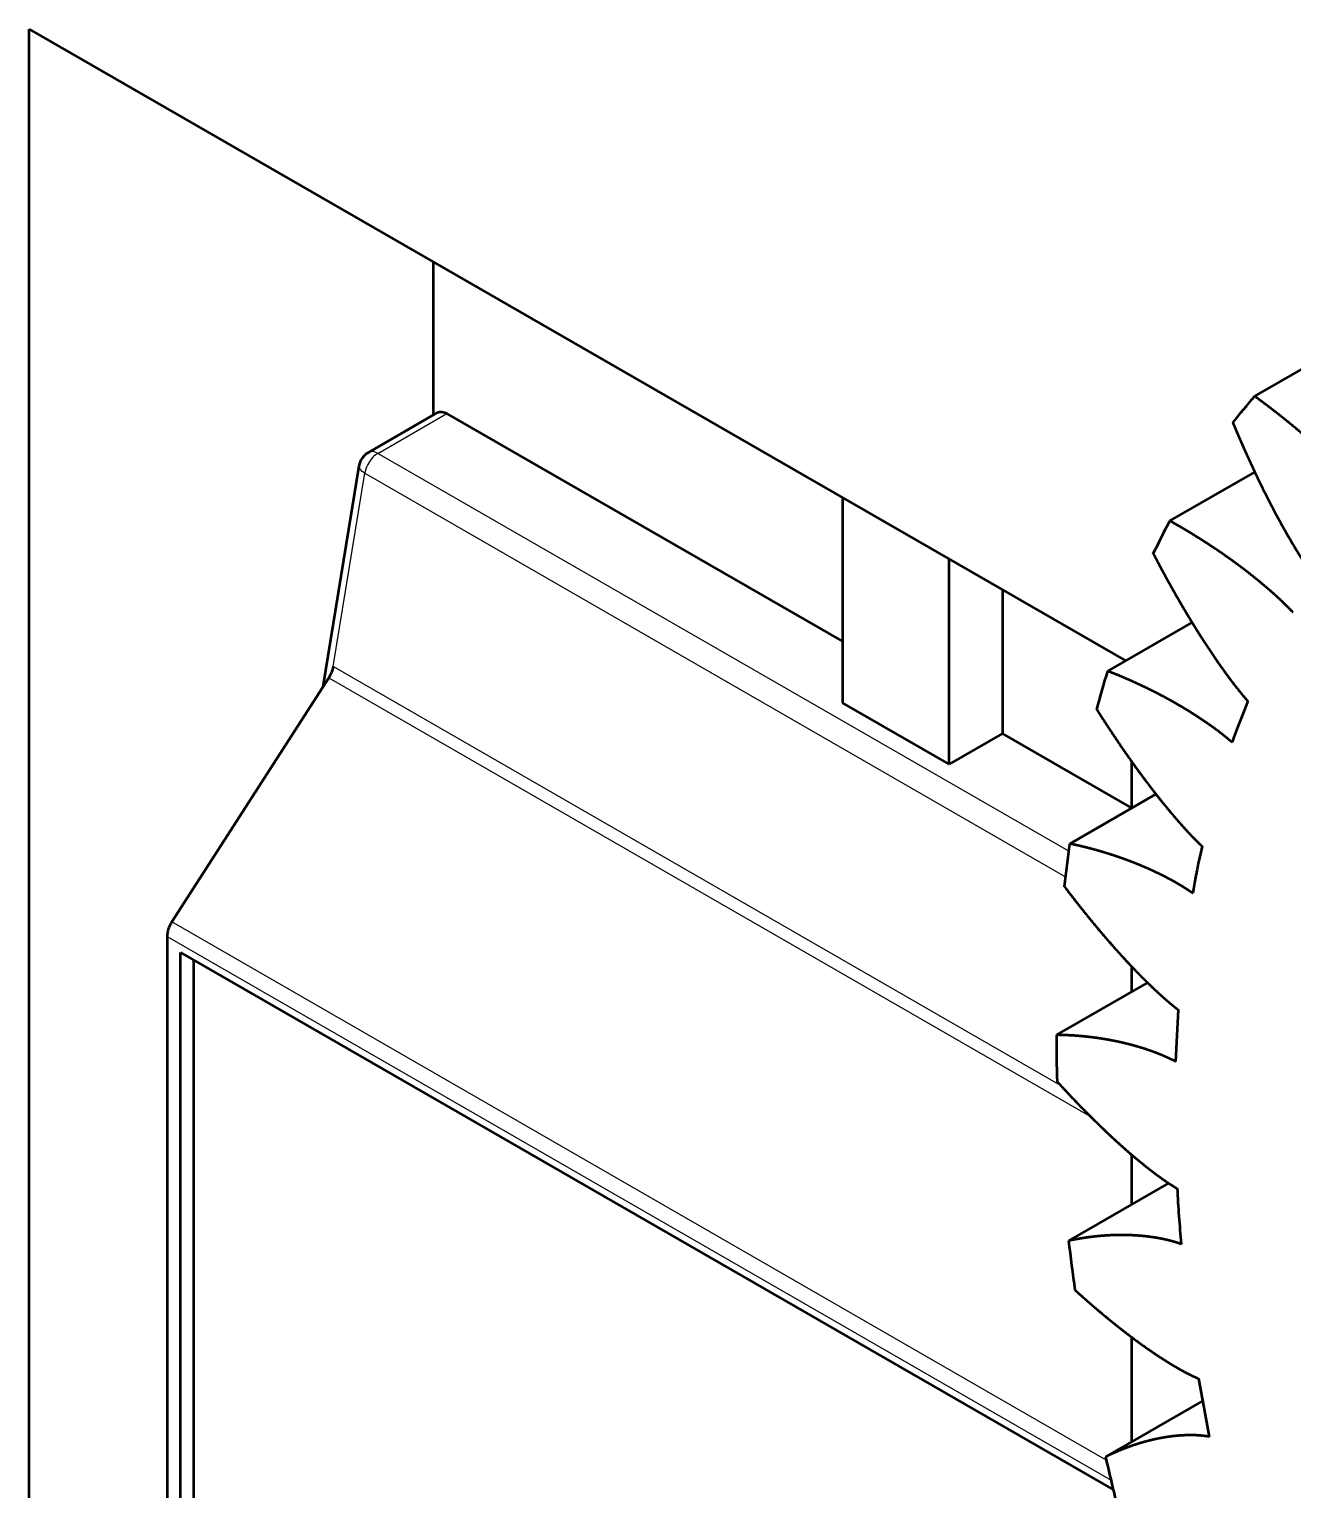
# Model space of a CAD drawing. Header units: inches. Extents: x 0.5 to 16.8, y 0.4 to 9.6.
# Drawn here: x 0.9097 to 1.0772, y 1.7532 to 1.9469 of the extents above; entities that cross this region are included whole.
import ezdxf

# ---------------------------------------------------------------- set-up
doc = ezdxf.new("R2010")
doc.units = ezdxf.units.IN
doc.header["$LTSCALE"] = 0.75
doc.header["$MEASUREMENT"] = 0
doc.layers.add('Visible', color=7, linetype='Continuous', lineweight=50)
doc.layers.add('Visible Narrow', color=7, linetype='Continuous', lineweight=25)

msp = doc.modelspace()

# ---------------------------------------------------------------- linework, layer by layer
at = {"layer": 'Visible', "extrusion": (0, 0.81754712484254, 0.5758617009853116)}
for p, q in [((0.909665961650262, 1.496298109139201, 0.01695585459884524), (0.909665961650262, 1.946914634642963, 0.3343599417561037)), ((0.909665961650262, 1.946914634642963, 0.3343599417561037), (1.055090532564464, 1.863170193871339, 0.4532513815884999)), ((0.9632975055069437, 1.895768697812561, 0.2514958207524938), (0.9632975055069437, 1.916030282571167, 0.2657676227186452)), ((1.072166266229942, 1.898249852326088, 0.6691056221044098), (1.083819874508208, 1.904960719011781, 0.659578248162318)), ((0.954647653115444, 1.890787579101262, 0.2598400366859323), (0.9638176919306716, 1.896068253251561, 0.2523430978177884)), ((1.017496341138667, 1.865752618079168, 0.2966476215214668), (0.965065272459924, 1.89594566247325, 0.2537827520702165)), ((0.9486371109669562, 1.859756825435931, 0.2450843753328624), (0.9534280690136256, 1.889024975291607, 0.2598400366857555)), ((1.060920912246274, 1.881712695370159, 0.6437022310499593), (1.072174035777607, 1.888192938228219, 0.6345022722614736)), ((1.017496341139122, 1.88481924889251, 0.3273759762702682), (1.017496341139122, 1.857608703803235, 0.3082094838397976)), ((1.03163847676251, 1.849464789527415, 0.3197713461581285), (1.03163847676251, 1.87667533461669, 0.3389378385885995)), ((1.038709544574431, 1.872603377478696, 0.3274205184373271), (1.038709544574431, 1.853536746665268, 0.3139904149990769)), ((1.052693466043365, 1.861789815067346, 0.6196054305797015), (1.063869099798012, 1.868225434530678, 0.6104688233354291)), ((0.9285669292453349, 1.828530945507612, 0.2509410683334784), (0.9493781735786797, 1.860909796169082, 0.248292286079525)), ((1.03163847676251, 1.849464789527415, 0.3197713461581285), (1.017496341139122, 1.857608703803235, 0.3082094838397976)), ((1.038709544574431, 1.853536746665268, 0.3139904149990769), (1.03163847676251, 1.849464789527415, 0.3197713461581285)), ((1.055819922328283, 1.843683535427485, 0.3279789551365382), (1.038709544574431, 1.853536746665268, 0.3139904149990769)), ((1.055819922328283, 1.84984863828061, 0.4447601476434904), (1.055819922328283, 1.843605233614495, 0.4403624346288906)), ((1.047659281354299, 1.838905833021935, 0.5973288021601204), (1.059075250266233, 1.845479852297879, 0.587995709599056)), ((0.9279421664473375, 1.826612013145811, 0.2503536075722784), (0.9279421664473375, 1.737628734297901, 0.1876757988447669)), ((0.9297099334003178, 1.738654612825629, 0.1905606858868225), (0.9297099334003178, 1.824497060934095, 0.2510261644902799)), ((0.9297099334003178, 1.824497060934095, 0.2510261644902799), (1.053452915681646, 1.753238216672616, 0.3521918838737962)), ((0.9314777003532981, 1.739672602110234, 0.1891154530970027), (0.9314777003532981, 1.823479071649738, 0.2481468344524049)), ((1.055819922328283, 1.822656898277625, 0.4256069010904122), (1.055819922328283, 1.819246212298086, 0.4232044910396372)), ((1.045925653084396, 1.81354848158114, 0.5773471334508551), (1.057961096853887, 1.820479232702471, 0.5675075910006464)), ((1.055819922328283, 1.797693498333931, 0.4080232468677627), (1.055819922328283, 1.791032327800782, 0.4033312690267168)), ((1.047529530510928, 1.786258208666987, 0.560086299028528), (1.060767324128847, 1.793881347017128, 0.5492637789167405)), ((1.055819922328283, 1.77349577573524, 0.3909789184465277), (1.055819922328283, 1.759564910087102, 0.381166331814436)), ((1.052436729771216, 1.757616659066259, 0.5459141836124464), (1.06524804891842, 1.764994207101978, 0.5354403264784442))]:
    msp.add_line(p, q, dxfattribs=at)
at = {"layer": 'Visible', "extrusion": (0.7071067811866525, 0.4071957137922734, -0.578093115915639)}
for centre, radius, start, end in [((0.8929042550209308, 1.674707526681878, 1.144289887025739), 0.2214566929136039, 346.590665426476, 348.540607715239), ((0.8929042550210812, 1.674707526682028, 1.144289887025739), 0.2214566929131574, 338.2185724031862, 340.1685146920198), ((0.892904255021019, 1.674707526681966, 1.144289887025739), 0.2214566929133586, 329.8464793799653, 331.796421668744), ((0.8929042550209995, 1.674707526681946, 1.144289887025739), 0.2214566929135386, 321.4743863567073, 323.4243286454937), ((0.8929042550210139, 1.67470752668196, 1.144289887025739), 0.221456692913201, 313.1022933334462, 315.0522356222392), ((0.8929042550210248, 1.674707526681971, 1.144289887025739), 0.2214566929134648, 304.7302003101993, 306.6801425989775), ((0.8929042550210112, 1.674707526681958, 1.144289887025739), 0.2214566929133762, 296.3581072869302, 298.3080495757379)]:
    msp.add_arc(centre, radius, start, end, dxfattribs=at)
at = {"layer": 'Visible', "extrusion": (0.7071067811866729, 0.4071957137922618, -0.5780931159156223)}
msp.add_arc((1.159625267700487, 1.235735620939132, 1.307715083876401), 0.00249999999999996, 359.9999999999829, 44.88920666855046, dxfattribs=at)
at = {"layer": 'Visible', "extrusion": (-5.995204332975845e-15, -2.664535259100376e-15, -1)}
msp.add_arc((-0.9558952336442401, 1.888621120510691, -0.2598400366861875), 0.002500000000000008, 9.29640565805885, 60.06400773749496, dxfattribs=at)
at = {"layer": 'Visible', "extrusion": (-0.7071067811864192, 0.4071957137924076, -0.5780931159158298)}
msp.add_arc((-2.086614241567743, 0.2663327265438444, -0.05709331301133289), 0.002499999999999874, 236.9132267191035, 274.8264918343454, dxfattribs=at)
at = {"layer": 'Visible', "extrusion": (-0.7071067811866525, -0.4071957137922734, 0.578093115915639)}
for centre, radius, start, end in [((-0.8929042550210523, 1.674707526681999, -1.144289887025739), 0.1993110236218911, 203.7474585752798, 206.2375473527376), ((-0.8929042550210055, 1.674707526681952, -1.144289887025739), 0.1993110236221114, 212.1195515985285, 214.6096403760042), ((-0.8929042550212208, 1.67470752668185, -1.144289887025963), 0.1993110236218092, 220.491644621784, 222.9817333992667), ((-0.8929042550211971, 1.674707526681827, -1.144289887025963), 0.1993110236218058, 228.8637376450432, 231.3538264225189), ((-0.8929042550209932, 1.67470752668194, -1.144289887025739), 0.1993110236219141, 237.2358306683016, 239.7259194457871)]:
    msp.add_arc(centre, radius, start, end, dxfattribs=at)
at = {"layer": 'Visible', "extrusion": (0.7071067811864192, -0.4071957137924076, 0.5780931159158298)}
msp.add_arc((2.047749091704911, 0.2645966290695854, 0.05709331301120288), 0.002499999999999855, 85.17350816565472, 134.8892066685607, dxfattribs=at)
at = {"layer": 'Visible'}
for points in [[(1.087949828384808, 1.883728212347192, 0.678182904171601), (1.087888970247604, 1.883805160584062, 0.6781626648558328), (1.087766913683936, 1.883958654281831, 0.6781214862851921), (1.087582807966555, 1.88418768650003, 0.6780576186092271), (1.087335290300416, 1.884490644198614, 0.677968258708024), (1.087022492246888, 1.884865313258578, 0.6778495615859514), (1.086706323912495, 1.885235982784009, 0.6777239248510438), (1.086386858983133, 1.885602724430657, 0.6775914891080717), (1.086064232428726, 1.885965671872024, 0.6774525136043723), (1.085738656011927, 1.886325036849278, 0.6773074065077112), (1.085410384824627, 1.886681074841293, 0.6771566597923877), (1.085079686193239, 1.887034053181083, 0.677000788748118), (1.084746808595355, 1.887384219201834, 0.6768402715212958), (1.084411948970683, 1.887731766750212, 0.6766754855434975), (1.084075225513971, 1.888076808340922, 0.6765066546403617), (1.083736701545149, 1.888419399750721, 0.67633389555034), (1.083396405173971, 1.888759560310008, 0.6761572562740368), (1.08305435000193, 1.889097294274727, 0.6759767564445684), (1.082710556584061, 1.889432613010178, 0.6757924292100415), (1.0823650701318, 1.88976555329852, 0.6756043557802867), (1.082017950365298, 1.890096166875707, 0.6754126456457918), (1.081669264343418, 1.890424513059199, 0.675217422612107), (1.081319078470642, 1.89075065054704, 0.6750188092485578), (1.080967450392563, 1.891074629132757, 0.6748169111392115), (1.080614422572125, 1.891396483133292, 0.6746118043956961), (1.080260027024906, 1.891716236113299, 0.6744035447772492), (1.079904288809757, 1.892033904375887, 0.6741921744189792), (1.079547229927357, 1.892349500880985, 0.6739777293590457), (1.079188873343355, 1.892663039314225, 0.6737602473286726), (1.078829246250734, 1.892974537422773, 0.6735397740905624), (1.078468377964782, 1.893284015070163, 0.6733163594933882), (1.078106298476541, 1.893591492973586, 0.673090054814588), (1.077743036853462, 1.89389699129563, 0.6728609098097806), (1.077378619650972, 1.8942005283173, 0.6726289698383645), (1.077013069670556, 1.894502119354733, 0.6723942735781963), (1.076646407169392, 1.894801777324252, 0.6721568549054531), (1.076278650855329, 1.895099513188971, 0.6719167444253753), (1.075909818974196, 1.895395336519514, 0.6716739711974478), (1.07553993047668, 1.89568925610207, 0.6714285645892184), (1.075169005987391, 1.895981280552035, 0.6711805558971624), (1.074797066580231, 1.896271418362467, 0.6709299768806642), (1.074424132773402, 1.896559678068781, 0.6706768586501635), (1.074050223488939, 1.896846068440524, 0.6704212305265231), (1.073675355046817, 1.897130598768111, 0.6701631190149762), (1.07329954023453, 1.897413279116846, 0.6699025468486355), (1.072922788565393, 1.897694119139036, 0.6696395324620361), (1.072620642905804, 1.8979173254418, 0.6694271780985448), (1.072393616620047, 1.898083908258483, 0.6692668232796612), (1.072242080560954, 1.898194598470057, 0.6691594364349533), (1.072166266229942, 1.898249852326088, 0.6691056221044098)], [(1.069289129123263, 1.894720427588057, 0.663100344254749), (1.069329861084952, 1.894622137695317, 0.6630809332353198), (1.06941147177713, 1.894425669047474, 0.6630423690026366), (1.069534328119062, 1.894131299489334, 0.6629852960693918), (1.069699017891708, 1.893739474108252, 0.6629107469024762), (1.06990635356351, 1.893250809087847, 0.6628201493128181), (1.070115169351538, 1.892763268676847, 0.6627321543089488), (1.070325473182947, 1.892276864616654, 0.6626467798568516), (1.070537273427362, 1.891791612795375, 0.6625640473846448), (1.070750577970557, 1.891307533615135, 0.6624839809076468), (1.070965394378163, 1.890824650802627, 0.662406606396652), (1.071181730095304, 1.890342990120888, 0.6623319511008083), (1.07139959254846, 1.889862578041641, 0.6622600427516858), (1.071618989245962, 1.889383440460732, 0.6621909087738429), (1.071839927770725, 1.888905601139619, 0.6621245751793088), (1.072062416296831, 1.888429082917903, 0.6620610680543295), (1.072286464110221, 1.887953909172648, 0.6620004152229806), (1.072512082086632, 1.887480105179526, 0.6619426477923118), (1.072739283079954, 1.887007699360115, 0.6618878015034988), (1.072968082407442, 1.886536724800744, 0.6618359183981501), (1.073198496955683, 1.886067217710809, 0.6617870446372238), (1.073430544081475, 1.885599215454301, 0.6617412277679529), (1.073664240444486, 1.885132754566721, 0.6616985139033822), (1.073899600966342, 1.88466786896293, 0.6616589451836727), (1.074136637223546, 1.884204587332534, 0.6616225559782982), (1.074375360189606, 1.883742937162848, 0.6615893790701022), (1.074615783574245, 1.883282949709721, 0.6615594532442828), (1.074857927043467, 1.88282466480705, 0.6615328306145309), (1.075101819088559, 1.882368135178731, 0.661509583168195), (1.075347500909174, 1.881913432286263, 0.6614898116343204), (1.075595021015943, 1.881460638400643, 0.6614736333005713), (1.075844428431992, 1.881009836600213, 0.6614611666484598), (1.076095765956325, 1.880561100914305, 0.6614525161736304), (1.076349064117039, 1.880114487469794, 0.6614477587511736), (1.07660433258161, 1.879670021976373, 0.6614469243150565), (1.076861575179919, 1.879227721560954, 0.6614500296150043), (1.077120808111431, 1.878787621247717, 0.6614571191346166), (1.077382077480706, 1.878349799493234, 0.6614683045313854), (1.077645475952067, 1.877914402446844, 0.661483802094073), (1.077911162934925, 1.87748167339966, 0.6615039781759415), (1.078179341723171, 1.877051919212414, 0.6615292975854923), (1.078450232003888, 1.876625469979245, 0.6615602615502485), (1.078724043710281, 1.876202640674701, 0.661597348713652), (1.07900095084733, 1.875783692782976, 0.6616409560975316), (1.079281063310646, 1.875368793010768, 0.6616913355482812), (1.079564440058675, 1.87495803241965, 0.66174862332234), (1.079793771701134, 1.874632765668864, 0.6618000246137918), (1.079967251054313, 1.874390697939632, 0.6618417125090725), (1.080083561484116, 1.874230155377479, 0.6618708975137102), (1.080141881080181, 1.874150093077237, 0.6618858382844441)], [(1.077220400767146, 1.869608882667486, 0.6551136421674956), (1.077154914312359, 1.869677804652587, 0.6550820881171774), (1.077023680139519, 1.869815149434143, 0.65501830882937), (1.076826045088183, 1.870019669038884, 0.6549206263330085), (1.076560962849726, 1.870289364311304, 0.6547863526542488), (1.076226999224218, 1.870621491595541, 0.6546118009512765), (1.075890449313647, 1.870948663815208, 0.654430595544571), (1.075551371654456, 1.871270972540157, 0.6542428725327665), (1.075209873155927, 1.871588588071198, 0.6540488826399793), (1.074866121299692, 1.871901779740878, 0.6538490204383223), (1.074520317789393, 1.87221087242757, 0.6536437614816646), (1.07417267404935, 1.872516206169074, 0.6534336038932896), (1.073823386743243, 1.872818095805123, 0.6532190099921292), (1.073472612017667, 1.873116788552035, 0.6530003449059626), (1.073120444066717, 1.873412428718291, 0.6527778254985904), (1.072766933920775, 1.873705088834158, 0.6525515652767327), (1.072412104917476, 1.873994795332756, 0.6523216114052001), (1.072055968989389, 1.874281555590479, 0.6520879836766349), (1.071698543551975, 1.874565385994378, 0.6518507149339728), (1.071339865423397, 1.874846335101235, 0.6516098844152198), (1.070979982841891, 1.875124470395427, 0.6513655986585846), (1.070618949818254, 1.875399868952734, 0.651117978018944), (1.070256819841234, 1.875672607054081, 0.6508671416527224), (1.069893639491511, 1.875942749685368, 0.6506131923102251), (1.069529443378542, 1.876210342207468, 0.6503562042771597), (1.069164257887678, 1.876475416370193, 0.6500962321894096), (1.06879810394048, 1.876737994749731, 0.6498333175411654), (1.068431000074725, 1.876998095730137, 0.6495674959557743), (1.068062965623085, 1.877255738668866, 0.6492988047157645), (1.067694023281547, 1.877510948124361, 0.6490272888808896), (1.067324197425933, 1.877763751348126, 0.6487529974614871), (1.066953512943655, 1.878014176640351, 0.6484759808337943), (1.066581993944965, 1.878262251518039, 0.6481962878708488), (1.066209662474648, 1.878508000972392, 0.6479139631407014), (1.065836537508858, 1.878751446057881, 0.6476290446842506), (1.065462635992844, 1.878992604745848, 0.6473415658876729), (1.06508797369861, 1.879231492608305, 0.6470515570107539), (1.064712566148955, 1.879468123641276, 0.6467590468994064), (1.064336429611103, 1.879702511156234, 0.6464640648274673), (1.063959581909785, 1.879934668634682, 0.6461666420933552), (1.06358204129674, 1.880164609522964, 0.6458668104933948), (1.063203825507571, 1.880392347195617, 0.6455646011437904), (1.062824950787672, 1.880617894940032, 0.6452600432723324), (1.062445430928619, 1.880841266050014, 0.6449531631131524), (1.062065276386875, 1.881062473900951, 0.6446439828779603), (1.061684494668953, 1.88128153074033, 0.6443325203758626), (1.061379371461499, 1.881455063438256, 0.6440815349984923), (1.061150250207447, 1.881584252584004, 0.6438922784187383), (1.060997378871889, 1.881669952190034, 0.6437656554861197), (1.060920912246274, 1.881712695370159, 0.6437022310499593)], [(1.058727552998334, 1.877360433988648, 0.6379537429839489), (1.058777274899967, 1.877264621513716, 0.6379470732366203), (1.058876839269033, 1.87707314541346, 0.6379339860597864), (1.059026547515714, 1.876786377812092, 0.6379151122462744), (1.059226882481198, 1.876404914825803, 0.6378914622846343), (1.059478511457655, 1.875929581459594, 0.6378644335000502), (1.059731355815074, 1.87545575325169, 0.6378399515349185), (1.059985421343754, 1.874983444335646, 0.6378180334254264), (1.060240713714393, 1.874512673340685, 0.6377986992313022), (1.060497237589061, 1.874043463587843, 0.6377819710787852), (1.060754996915875, 1.873575841861331, 0.6377678726685125), (1.061013995275516, 1.873109837082211, 0.6377564287471816), (1.061274236144072, 1.872645478920036, 0.6377476644662399), (1.061535723144061, 1.872182796450361, 0.6377416047366052), (1.061798460234513, 1.871721816497492, 0.6377382732972614), (1.062062452035207, 1.871262565031683, 0.6377376940890406), (1.062327704113613, 1.870805068826873, 0.6377398927828425), (1.062594223258657, 1.870349357007735, 0.6377448981971165), (1.062862017676252, 1.869895462454302, 0.6377527435283994), (1.063131097243513, 1.869443423518416, 0.637763467871747), (1.063401472881651, 1.868993282197192, 0.6377771141692026), (1.063673155798369, 1.868545081812521, 0.6377937266439372), (1.063946156666589, 1.868098864660865, 0.6378133481431383), (1.064220484895941, 1.867654669889736, 0.6378360177513152), (1.064496147488171, 1.867212530396213, 0.637861767204393), (1.064773151041209, 1.866772477673365, 0.6378906267564253), (1.065051504188432, 1.866334547791263, 0.6379226323738654), (1.065331219944255, 1.865898787180147, 0.637957832679616), (1.06561231779051, 1.865465257811126, 0.6379962951554072), (1.065894826500426, 1.865034044222915, 0.6380381145424399), (1.066178780189603, 1.864605243968414, 0.6380834012839038), (1.066464213341078, 1.864178955565378, 0.6381322669515292), (1.066751155870861, 1.863755266615057, 0.6381848098434078), (1.067039628700059, 1.863334243130161, 0.6382411020470413), (1.067329637453895, 1.862915914442348, 0.6383011711030664), (1.067621183487518, 1.862500299542872, 0.6383650320469048), (1.067914277242835, 1.862087439025667, 0.6384327262427216), (1.068208951107863, 1.861677425888012, 0.6385043588135436), (1.068505271635786, 1.861270434789549, 0.6385801341907518), (1.068803354338343, 1.860866757564186, 0.6386603992260214), (1.069103346956126, 1.860466762768993, 0.6387455942347691), (1.069405409334195, 1.860070847075853, 0.6388361941420201), (1.069709694279027, 1.859679389051808, 0.638932652510185), (1.070016328393194, 1.859292702916396, 0.6390353455243379), (1.070325391438473, 1.858910988779001, 0.6391445116991629), (1.070636926000134, 1.858534355721352, 0.6392602799599956), (1.070888144289256, 1.858237150349364, 0.6393582181649292), (1.071077678428537, 1.858016556184189, 0.6394346693033341), (1.071204532088359, 1.857870519193026, 0.6394869678780541), (1.07126808330986, 1.857797757143474, 0.6395134499527851)], [(1.069161485631867, 1.852361801394322, 0.6331077563317647), (1.069092766589165, 1.852421228175516, 0.6330655600665925), (1.06895515183578, 1.852539496775211, 0.6329805394062676), (1.068748199698803, 1.852715144785874, 0.6328511240227359), (1.068471202655473, 1.85294582954577, 0.6326747983763594), (1.06812319131177, 1.853228336338045, 0.6324481123589546), (1.067773432804188, 1.853505038143641, 0.6322152003597842), (1.067421969265979, 1.85377604449618, 0.6319761910692376), (1.067068877269321, 1.854041558693568, 0.6317313213446615), (1.066714276449147, 1.854301901918552, 0.6314809637542447), (1.066358310817122, 1.854557461526196, 0.6312255672940742), (1.066001131391204, 1.854808643010962, 0.6309656023058103), (1.065642878828385, 1.855055822009032, 0.6307015054265199), (1.06528366515613, 1.855299293837004, 0.6304336216986178), (1.064923558560622, 1.855539231521543, 0.6301621564023366), (1.064562596692667, 1.855775722801358, 0.6298872173922443), (1.064200797620742, 1.856008800648175, 0.6296088499931345), (1.06383817135611, 1.856238475401922, 0.6293270737345428), (1.063474731801762, 1.856464768122138, 0.6290419204552621), (1.06311050659815, 1.856687738105228, 0.6287534657318812), (1.062745531473865, 1.856907467145251, 0.6284618108802665), (1.062379846240219, 1.857124048434146, 0.6281670702381198), (1.062013490330628, 1.857337574210081, 0.6278693570109551), (1.061646498268146, 1.857548123265501, 0.6275687689252919), (1.061278896071144, 1.857755751039504, 0.627265376855909), (1.060910703930858, 1.857960496789301, 0.6269592331524351), (1.060541938187271, 1.858162388883465, 0.6266503777834018), (1.060172613519626, 1.85836145073821, 0.626338845198679), (1.059802745216075, 1.858557706970453, 0.6260246714362521), (1.059432350990846, 1.858751188426581, 0.6257078998928536), (1.059061449761884, 1.858941929164959, 0.6253885776970429), (1.058690060781373, 1.859129964465739, 0.6250667532486468), (1.058318202689406, 1.859315328613757, 0.6247424734973069), (1.057945892550833, 1.859498052777776, 0.6244157812701533), (1.057573145110382, 1.859678163301794, 0.6240867131597143), (1.057199973641218, 1.859855682829546, 0.6237553013505106), (1.056826390642982, 1.860030631209521, 0.6234215751125376), (1.056452408584846, 1.860203026565426, 0.6230855624630156), (1.056078040703596, 1.860372886449835, 0.6227472919578405), (1.055703301644826, 1.860540228923325, 0.6224067942309719), (1.055328206448849, 1.860705072098668, 0.6220641004372464), (1.054952769690772, 1.860867433904366, 0.6217192410366406), (1.054577004591465, 1.86102733186295, 0.6213722445397494), (1.054200922122163, 1.861184782988176, 0.6210231363502341), (1.053824530185466, 1.861339803679654, 0.6206719376866652), (1.053447834120107, 1.861492408520107, 0.6203186653513977), (1.053146236535667, 1.86161256906519, 0.6200343982772429), (1.052919903635484, 1.861701611097559, 0.6198202736125284), (1.052768955211377, 1.861760493559612, 0.6196771133399598), (1.052693466043365, 1.861789815067346, 0.6196054305797016)], [(1.051230632298484, 1.856707477937287, 0.6142362513407558), (1.051288284405018, 1.856616184956731, 0.6142424650195478), (1.051403680408384, 1.856433782384952, 0.614255133828524), (1.051577049789103, 1.856160728693705, 0.614274861397384), (1.051808760154927, 1.855797758323638, 0.6143026146986563), (1.05209931940135, 1.855345887516807, 0.6143397307909657), (1.052390803390153, 1.85489587033789, 0.6143792836555364), (1.052683215649722, 1.854447723010357, 0.6144212890349035), (1.05297655903405, 1.854001466508132, 0.6144657651934663), (1.053270834878731, 1.853557126573657, 0.6145127318975051), (1.053566043432056, 1.853114732478863, 0.6145622100705195), (1.053862184334321, 1.852674315685051, 0.614614221430941), (1.054159257035735, 1.852235908427885, 0.6146687880136843), (1.054457261196603, 1.851799542342812, 0.6147259316856815), (1.0547561970684, 1.851365246745783, 0.6147856734047651), (1.055056065615645, 1.850933050183449, 0.6148480344578794), (1.055356868572289, 1.85050298225664, 0.6149130378157946), (1.055658608493559, 1.850075075317505, 0.6149807093935206), (1.055961288762319, 1.849649366004565, 0.6150510791351571), (1.056264913604991, 1.849225897117059, 0.6151241823563951), (1.056569487745492, 1.848804715545384, 0.6152000578651374), (1.056875016003232, 1.848385869645788, 0.6152787456172378), (1.057181502837466, 1.847969406573732, 0.6153602842823767), (1.057488951944379, 1.847555369875719, 0.615444709055059), (1.057797365601346, 1.847143795954945, 0.6155320483616168), (1.058106745892019, 1.846734719638856, 0.6156223292824267), (1.05841709618835, 1.846328181042749, 0.6157155841989903), (1.058728422575314, 1.845924232203625, 0.6158118572074125), (1.059040735110557, 1.845522943019762, 0.6159112098446485), (1.059354049526519, 1.845124409305033, 0.616013728844579), (1.059668384818451, 1.844728741814723, 0.6161195154527904), (1.059983760191699, 1.844336052406187, 0.6162286719531717), (1.060300192045815, 1.843946440385543, 0.6163412883518131), (1.060617691245625, 1.843559980245007, 0.6164574304106741), (1.060936259256323, 1.843176704312449, 0.6165771226916791), (1.061255894928308, 1.842796633038778, 0.6167003781943394), (1.061576602722198, 1.842419811722925, 0.6168272342818034), (1.06189840062143, 1.842046345920377, 0.6169577873028302), (1.062221327647876, 1.841676435078522, 0.6170922254734575), (1.062545452954964, 1.841310413354298, 0.6172308687523962), (1.062870865579953, 1.840948703145857, 0.6173741235762865), (1.063197662120274, 1.840591759248374, 0.617522428446954), (1.063525934998779, 1.840240015753022, 0.6176762021766579), (1.063855760716706, 1.839893832917434, 0.6178357920980384), (1.064187187200787, 1.839553439988926, 0.6180014183097432), (1.064520239758167, 1.83921896174454, 0.6181731996574079), (1.064787990412242, 1.838956152167619, 0.6183155873937554), (1.064989539746875, 1.838761733148306, 0.618425172351405), (1.065124232971357, 1.838633314252784, 0.618499469843458), (1.065191661333756, 1.838569403250865, 0.6185369288023843)], [(1.063944844762318, 1.832354560121654, 0.6126342639155787), (1.063874357759687, 1.832403225119938, 0.6125823247758659), (1.063733295445218, 1.832499896848012, 0.6124778748107346), (1.063521437047712, 1.832642929632581, 0.6123194848039055), (1.063238428910608, 1.832829687234691, 0.6121048652651137), (1.062883787106784, 1.833056552392895, 0.6118308763524842), (1.062528274496799, 1.833276886366057, 0.6115512218757079), (1.062171915915769, 1.833490814316284, 0.6112660203738748), (1.061814755964861, 1.833698568205806, 0.6109754897909286), (1.061456863880267, 1.833900514222385, 0.6106799727489345), (1.061098322915768, 1.8340970939417, 0.6103798821173715), (1.060739220463347, 1.834288769672048, 0.6100756504317897), (1.060379638176073, 1.834475969840914, 0.6097676793410292), (1.060019641573035, 1.834659031570756, 0.6094562864481804), (1.059659271378678, 1.834838152918396, 0.6091416610741388), (1.05929855106433, 1.835013434961353, 0.6088239031233434), (1.058937493042777, 1.835184916506703, 0.6085030551146968), (1.05857610519115, 1.835352610637661, 0.6081791358979924), (1.058214397602569, 1.835516542637869, 0.6078521756286984), (1.057852388152696, 1.83567678127898, 0.6075222446126208), (1.057490099296501, 1.835833420922098, 0.6071894367820999), (1.057127555798616, 1.835986568888417, 0.6068538580232182), (1.056764782196751, 1.836136331407542, 0.6065156131757663), (1.056401800220101, 1.836282799399588, 0.6061747928597416), (1.056038626741156, 1.836426037199848, 0.6058314630293018), (1.055675275328667, 1.83656609073647, 0.6054856726321632), (1.055311757389518, 1.836702993565904, 0.6051374592582469), (1.054948083434738, 1.836836773637354, 0.6047868554497002), (1.054584264379173, 1.836967460302486, 0.6044338952331259), (1.054220312581037, 1.837095090037568, 0.6040786194172264), (1.053856241093399, 1.837219702982925, 0.6037210722426564), (1.053492063126669, 1.837341340646108, 0.6033612991036357), (1.053127791451061, 1.837460043349255, 0.602999344024055), (1.052763437787235, 1.837575847775029, 0.6026352471770406), (1.052399012336991, 1.837688784994588, 0.602269042927762), (1.052034524417195, 1.837798881841336, 0.6019007615736109), (1.051669982988187, 1.837906162017953, 0.6015304307695669), (1.051305397199485, 1.83801064738897, 0.6011580771082747), (1.050940776977313, 1.83811235937429, 0.6007837278184982), (1.050576133472987, 1.838211320228402, 0.6004074122168851), (1.050211478196161, 1.838307552344612, 0.6000291601531326), (1.049846822251766, 1.838401077823748, 0.5996490007802402), (1.049482175555113, 1.838491918048879, 0.5992669612859913), (1.049117546020625, 1.83858009339184, 0.5988830657011781), (1.048752938828784, 1.838665622927247, 0.5984973337984626), (1.04838835703822, 1.838748523261525, 0.5981097810167342), (1.048096713106588, 1.838812750640083, 0.5977982909054479), (1.047877992452868, 1.838859747782847, 0.5975638618511075), (1.047732184144024, 1.838890558123563, 0.5974072154511841), (1.047659281354299, 1.838905833021935, 0.5973288021601206)], [(1.046958150874161, 1.833201741335595, 0.5924533664820115), (1.047022504429606, 1.833116913601012, 0.5924723311528076), (1.04715127260306, 1.832947472151301, 0.5925104859346845), (1.047344608049571, 1.832693952035896, 0.5925683944266119), (1.0476027553118, 1.832357210365243, 0.5926469594776759), (1.047926052062394, 1.831938432959762, 0.5927474293815018), (1.048249963207581, 1.831521818144364, 0.5928501740752644), (1.048574489938346, 1.831107383887808, 0.5929552076717163), (1.048899632230587, 1.83069515306089, 0.5930625462510456), (1.049225388067043, 1.830285153279234, 0.5931722067974623), (1.049551753988908, 1.829877415677715, 0.5932842070127723), (1.04987872570473, 1.829471973588686, 0.5933985651234026), (1.05020629865021, 1.82906886112623, 0.5935152995776373), (1.050534468531168, 1.828668111811288, 0.5936344287328023), (1.050863231884705, 1.828269756826607, 0.5937559703196513), (1.051192586001434, 1.827873826687377, 0.5938799425163858), (1.05152252874268, 1.827480353189384, 0.5940063651047158), (1.051853058378128, 1.827089371224088, 0.5941352605433985), (1.052184173393925, 1.826700920406465, 0.5942666548863886), (1.052515872275308, 1.826315047071502, 0.5944005789175089), (1.052848153448849, 1.825931802003252, 0.594537066482737), (1.053181015242899, 1.825551237561883, 0.5946761524197738), (1.053514455808454, 1.825173404756887, 0.5948178703956467), (1.053848473050493, 1.824798350605183, 0.5949622509657188), (1.054183064470635, 1.824426114240573, 0.5951093186398394), (1.054518227594144, 1.824056733082714, 0.5952590967483755), (1.054853960461969, 1.823690250437242, 0.5954116133969124), (1.055190262098677, 1.823326722838289, 0.5955669072161278), (1.055527132922634, 1.822966226622013, 0.5957250324856834), (1.055864575292617, 1.822608866834827, 0.5958860660841788), (1.056202592675618, 1.822254765074127, 0.5960500979016168), (1.05654118859411, 1.821904044152973, 0.5962172187538015), (1.05688036557558, 1.821556812966133, 0.5963875084352804), (1.057220124202559, 1.821213152896842, 0.5965610249833017), (1.057560461745652, 1.820873098580621, 0.5967377894558132), (1.057901374575977, 1.820536671492273, 0.596917812540248), (1.058242861078725, 1.820203920669865, 0.5971011268023618), (1.058584924448496, 1.819874961977406, 0.5972878177627359), (1.058927575345024, 1.819550015399418, 0.5974780534108747), (1.059270835087318, 1.819229450294154, 0.5976721199923648), (1.059614732115278, 1.818913733897552, 0.5978703814035737), (1.059959297717342, 1.818603369434848, 0.5980732303766784), (1.060304561962312, 1.818298837270153, 0.5982810420483712), (1.060650549621187, 1.818000536020806, 0.598494127494407), (1.060997275764294, 1.817708719185246, 0.5987126837079192), (1.061344747880412, 1.817423524577427, 0.5989368169212705), (1.061623324259472, 1.817200712125522, 0.5991206194408862), (1.061832593115014, 1.817036611955774, 0.5992610026053675), (1.061972255152341, 1.816928548181775, 0.5993557154923032), (1.06204212353714, 1.81687485037956, 0.5994033529631987)], [(1.061681661803505, 1.810013578461316, 0.5941295218645832), (1.061610909147475, 1.810050444467067, 0.5940689468428203), (1.061469405770822, 1.810123458933526, 0.5939472937427096), (1.061257156507509, 1.810230827996099, 0.5937633049206367), (1.060974169102792, 1.810369678026533, 0.5935149657323917), (1.060620455413755, 1.810536066313995, 0.593199513522166), (1.060266765834967, 1.810695336418492, 0.5928790769171813), (1.059913107375451, 1.810847626463545, 0.5925537617795044), (1.059559491713571, 1.810993192131602, 0.5922237624927609), (1.059205936213857, 1.811132436811159, 0.5918893844320512), (1.058852461595507, 1.811265846886419, 0.5915509955404473), (1.058499089761881, 1.811393931627595, 0.5912089813271079), (1.058145841621808, 1.81151716312036, 0.5908636998940958), (1.057792734790382, 1.811635913109046, 0.5905154346351137), (1.057439781663106, 1.811750400459551, 0.590164354876893), (1.057086991029337, 1.811860737432913, 0.5898105504448192), (1.056734369383321, 1.811966967845345, 0.5894540601446222), (1.056381922298442, 1.812069107244461, 0.5890949017454198), (1.056029655845578, 1.812167184598369, 0.5887331030769897), (1.055677577751794, 1.812261276689268, 0.588368727674742), (1.055325696721866, 1.812351488433116, 0.5880018600870403), (1.054974021945327, 1.812437938993953, 0.5876325954894814), (1.054622562540771, 1.812520746328145, 0.5872610281235754), (1.054271326981052, 1.812600011546039, 0.58688723957029), (1.053920322632166, 1.812675806507515, 0.5865112894583708), (1.05356955615116, 1.812748182833039, 0.5861332222892157), (1.053219033770802, 1.812817178551553, 0.5857530724736995), (1.052868761606987, 1.812882825549715, 0.5853708699534438), (1.052518745972066, 1.812945157287976, 0.5849866460172101), (1.052168993600844, 1.813004215096171, 0.5846004380154513), (1.051819511406848, 1.813060044339907, 0.584212286359451), (1.051470306274041, 1.813112691870026, 0.5838222324692488), (1.05112138483355, 1.813162203186482, 0.5834303165053158), (1.050772753211277, 1.813208619703195, 0.5830365751312598), (1.050424416846454, 1.813251976557677, 0.5826410397508311), (1.050076380903192, 1.81329230420032, 0.582243738129471), (1.049728650610632, 1.813329629683, 0.5818446957176397), (1.049381231604912, 1.813363978144868, 0.5814439371164455), (1.049034130287964, 1.813395374416674, 0.5810414876471115), (1.048687354081721, 1.813423844472735, 0.5806373746840584), (1.048340910718707, 1.81344941450945, 0.5802316261360809), (1.047994807596751, 1.813472110328362, 0.5798242692285824), (1.04764905111324, 1.813491956718666, 0.5794153292451875), (1.047303645958891, 1.813508976975005, 0.5790048283329089), (1.046958594481566, 1.813523192440652, 0.5785927843973125), (1.046613897393854, 1.813534621391997, 0.5781792111837286), (1.04633842299836, 1.813541546709231, 0.5778471369056266), (1.046131976242123, 1.81354549729978, 0.5775973999103394), (1.045994415698715, 1.813547578850155, 0.5774306060291712), (1.045925653084396, 1.81354848158114, 0.5773471334508553)], [(1.046001169248029, 1.807344208149619, 0.5730693527803848), (1.04607085266889, 1.807267653616853, 0.5731006642442991), (1.046210248542138, 1.807114784639987, 0.5731634917956352), (1.046419429444995, 1.806886201441079, 0.5732583469922115), (1.046698511642262, 1.806582865534176, 0.5733860493148457), (1.047047655388724, 1.806206107043165, 0.5735477316892473), (1.047397090086179, 1.805831774012854, 0.5737114783868543), (1.047746814564562, 1.805459885773804, 0.5738773015919405), (1.04809682592122, 1.805090466606644, 0.5740452148564339), (1.048447118829699, 1.804723545411235, 0.5742152320212576), (1.048797686197304, 1.804359154522408, 0.5743873671885712), (1.049148519891787, 1.803997328432301, 0.5745616347045469), (1.049499611433475, 1.803638102406624, 0.574738049038403), (1.049850952661927, 1.803281511137913, 0.574916624645204), (1.050202536478082, 1.802927587010382, 0.5750973756522564), (1.050554356552766, 1.80257636185746, 0.5752803167407305), (1.050906406922422, 1.802227868993329, 0.5754654640810243), (1.051258681605304, 1.801882145103277, 0.5756528361986334), (1.051611174226764, 1.801539231935811, 0.5758424547007305), (1.051963877561775, 1.80119917837373, 0.5760343451829133), (1.052316783772312, 1.800862038012014, 0.576228535809541), (1.05266988473204, 1.800527866099172, 0.5764250555560587), (1.0530231723219, 1.800196716411516, 0.5766239323700194), (1.053376638700229, 1.799868638434426, 0.5768251915160605), (1.053730276648366, 1.799543673197861, 0.5770288530659811), (1.054084079185486, 1.799221859916182, 0.5772349361018342), (1.054438039060642, 1.798903244162439, 0.5774434638553458), (1.05479214826164, 1.798587885763673, 0.5776544686664712), (1.055146397557564, 1.798275865865691, 0.5778679964031909), (1.055500775883957, 1.797967296509388, 0.5780841124486622), (1.055855271104065, 1.797662307542948, 0.5783028934213644), (1.056209870982912, 1.79736103011688, 0.578524416734342), (1.056564564124074, 1.797063580393369, 0.5787487502705277), (1.056919340812328, 1.796770044913273, 0.5789759431033706), (1.057274194184174, 1.79648045988073, 0.5792060123395815), (1.057629118208297, 1.796194847336728, 0.5794389661264826), (1.057984105227661, 1.795913259013904, 0.5796748315379472), (1.058339143581634, 1.795635818615133, 0.5799136814434036), (1.058694215338619, 1.795362761973283, 0.5801556600267397), (1.059049293531643, 1.795094485775509, 0.5804010137186472), (1.059404345394341, 1.794831492137293, 0.5806500561194943), (1.059759336240404, 1.794574321989361, 0.5809031258215838), (1.06011423314385, 1.794323491729598, 0.5811605462898131), (1.060469008617474, 1.794079429839643, 0.5814225857146645), (1.060823644553693, 1.793842408666624, 0.5816894137833638), (1.061178130463759, 1.793612576122847, 0.5819611218524016), (1.061461595195851, 1.793434509656513, 0.5821824217242169), (1.061674123369357, 1.793304225846724, 0.5823506110712768), (1.061815777565243, 1.793218820386175, 0.5824637207123827), (1.061886596849945, 1.793176480258676, 0.5825205213852948)], [(1.062420172569091, 1.785815015650734, 0.5779879266285233), (1.062350662230983, 1.785839296928753, 0.5779200067762459), (1.062211733690219, 1.785887097956786, 0.5777837433656029), (1.062003617285427, 1.785956514912507, 0.5775780771307059), (1.061726681999517, 1.786044498023825, 0.5773013112117293), (1.061381435217299, 1.786146863162805, 0.5769511190202513), (1.061037106949698, 1.786241674833059, 0.5765967298368394), (1.060693686227296, 1.786329081174921, 0.5762382345909496), (1.060351151559644, 1.786409356142319, 0.5758757999620528), (1.060009468065346, 1.786482931725994, 0.5755096875705549), (1.059668593491097, 1.786550328753268, 0.5751402125901256), (1.059328483782792, 1.786612092601079, 0.5747677052887761), (1.058989098661641, 1.786668728952586, 0.5743924725875064), (1.058650407460391, 1.786720636250384, 0.5740147576316901), (1.058312393983215, 1.786768049504446, 0.5736347061449842), (1.057975052150596, 1.786811089767141, 0.5732523959589261), (1.057638382398181, 1.786849804929953, 0.5728678613389108), (1.057302387878281, 1.786884212673095, 0.5724811185949211), (1.056967070508563, 1.786914345032376, 0.5720921926379477), (1.056632427703789, 1.786940285163472, 0.5717011388784465), (1.056298454233456, 1.786962146301567, 0.5713080306788252), (1.05596514351555, 1.786980056913206, 0.5709129504770919), (1.05563248905537, 1.786994144168095, 0.5705159799055949), (1.055300485887983, 1.787004517211197, 0.5701171897693671), (1.054969131717826, 1.787011253895932, 0.5697166320998642), (1.054638426147449, 1.787014410434361, 0.5693143460039395), (1.054308370101353, 1.787014028518202, 0.5689103619803892), (1.053978965172064, 1.787010143291248, 0.5685047067311868), (1.053650212932098, 1.787002791610215, 0.568097408140992), (1.053322114352795, 1.786992018776479, 0.5676884993071234), (1.052994670059434, 1.786977874415245, 0.5672780159483427), (1.052667880462195, 1.786960409721522, 0.5668659946285052), (1.052341745911235, 1.78693967440345, 0.5664524707885283), (1.052016266807641, 1.78691571372396, 0.5660374768007211), (1.05169144371348, 1.78688856613697, 0.5656210404396612), (1.051367277528243, 1.786858265061935, 0.5652031863451932), (1.051043769640273, 1.78682484032252, 0.5647839372218985), (1.05072092204955, 1.786788319797777, 0.5643633151540833), (1.050398737500473, 1.786748731198806, 0.5639413430174879), (1.050077219525519, 1.786706103666926, 0.5635180456594602), (1.049756371915009, 1.786660466643444, 0.5630934484529436), (1.049436198201875, 1.786611849080267, 0.5626675761157325), (1.049116701130515, 1.786560278644094, 0.5622404514891229), (1.048797882067902, 1.786505781056742, 0.5618120943637608), (1.048479740478342, 1.786448379474515, 0.5613825203962511), (1.048162274713377, 1.786388093454805, 0.5609517413457715), (1.047908841112985, 1.786337569109478, 0.5606061604881553), (1.047719068308197, 1.786298388948071, 0.5603464382616974), (1.047592687395081, 1.786271697343301, 0.5601730518215366), (1.047529530510928, 1.786258208666987, 0.560086299028528)], [(1.048380083822394, 1.779685986806931, 0.5564973468340656), (1.048453611927471, 1.779619337102696, 0.5565403377417306), (1.048600664519199, 1.779486298735459, 0.5566264990025521), (1.048821232550836, 1.779287524307394, 0.5567562792295329), (1.049115301531401, 1.779024059242141, 0.5569303970709757), (1.049482850880395, 1.778697349618946, 0.5571498459362494), (1.049850361535846, 1.778373276632498, 0.5573711046614029), (1.050217829992107, 1.778051860563085, 0.5575941832414782), (1.050585250528911, 1.777733126583608, 0.5578190924114294), (1.050952614623839, 1.777417104262899, 0.5580458425736209), (1.051319911702649, 1.777103826445741, 0.5582744439310435), (1.051687129964648, 1.776793328049387, 0.5585049066428619), (1.052054257194868, 1.77648564474004, 0.5587372408908935), (1.052421281543502, 1.776180811641061, 0.5589714569204582), (1.052788192423122, 1.77587886164921, 0.5592075649533966), (1.0531549800221, 1.775579827237032, 0.5594455758618493), (1.053521634677509, 1.775283742526605, 0.5596855018604702), (1.053888146285772, 1.774990645216369, 0.5599273571454497), (1.054254503743778, 1.774700578298039, 0.5601711584176492), (1.054620694272671, 1.774413592159912, 0.5604169255387758), (1.05498670393672, 1.774129742066422, 0.5606646803902434), (1.055352518328618, 1.77384908497636, 0.5609144454693182), (1.055718123231145, 1.773571676286664, 0.561166242407243), (1.056083505223341, 1.773297566896544, 0.5614200906399253), (1.05644865252134, 1.773026798857774, 0.5616760053732841), (1.05681355378465, 1.772759412343941, 0.5619340010341256), (1.057178196627774, 1.772495454223493, 0.5621940954857042), (1.057542566169559, 1.772234986341504, 0.5624563140877478), (1.057906643729893, 1.771978092924446, 0.5627206933182085), (1.058270405052554, 1.771724890619024, 0.5629872856726247), (1.058633822660795, 1.771475514756964, 0.563256152864284), (1.058996868818667, 1.771230102031083, 0.5635273572533921), (1.059359518450492, 1.770988773395792, 0.5638009533637081), (1.059721751751567, 1.770751618703611, 0.5640769802611132), (1.060083557868438, 1.77051867495714, 0.5643554507346749), (1.060444928496963, 1.77028996429301, 0.5646363702183619), (1.060805850100678, 1.770065540036019, 0.5649197597171843), (1.061166296412466, 1.769845531091274, 0.565205677897313), (1.061526221292752, 1.769630184113709, 0.5654942420621656), (1.061885550060651, 1.769419914664728, 0.5657856535765001), (1.0622441894443, 1.769215249038023, 0.5660801690606111), (1.062602039520243, 1.769016754340095, 0.5663780657499362), (1.062959005071662, 1.768824971996886, 0.566679608544787), (1.063315006936136, 1.768640351221723, 0.5669850170324312), (1.063669994216525, 1.768463177405674, 0.5672944299799533), (1.064023938668925, 1.768293605408084, 0.5676079219184139), (1.064306250195386, 1.768164080104808, 0.5678620025194875), (1.064517508018071, 1.768070389428023, 0.5680544133860018), (1.064658135259378, 1.768009462549899, 0.568183509045796), (1.064728396052942, 1.767979382503809, 0.568248262312668)], [(1.066144636986337, 1.760274622043105, 0.5645535082860305), (1.066077850457532, 1.760285801080486, 0.564479691196631), (1.065944457773639, 1.760307369874156, 0.5643317216938695), (1.065744909866225, 1.760337355221283, 0.5641087614645905), (1.065479929094181, 1.760372596206078, 0.5638094675996099), (1.065150507555245, 1.76040875646143, 0.5634319991657443), (1.064822879357052, 1.760437088951401, 0.5630512105938278), (1.064497015788675, 1.760457748675582, 0.5626671759432447), (1.064172862646501, 1.760471022020541, 0.562280030637513), (1.063850333548999, 1.760477360372661, 0.5618899869652274), (1.06352932416803, 1.760477307901259, 0.5614973006139147), (1.063209725433808, 1.760471434466557, 0.5611022395706914), (1.062891436734844, 1.760460268571292, 0.5607050530349327), (1.062574379779562, 1.760444226864276, 0.5603059387207843), (1.062258510123229, 1.760423555490571, 0.5599050156433764), (1.061943806946601, 1.760398381714452, 0.5595023479806855), (1.061630264618998, 1.760368756481045, 0.559097964728672), (1.06131788380344, 1.760334699226979, 0.5586918803902484), (1.061006662224827, 1.760296244372749, 0.5582841164257686), (1.060696587040638, 1.760253479674972, 0.5578747189417685), (1.060387639193777, 1.760206524275182, 0.5574637485488722), (1.060079796473019, 1.760155513204, 0.5570512731912928), (1.059773036909974, 1.76010058013419, 0.5566373601528974), (1.059467342206062, 1.760041839918885, 0.5562220679531173), (1.059162700453726, 1.759979374746381, 0.5558054399169646), (1.058859104208295, 1.759913244221821, 0.5553875089242614), (1.058556549068726, 1.759843492810674, 0.5549683009105489), (1.058255032068246, 1.759770158165185, 0.5545478387704093), (1.057954550007253, 1.759693279753057, 0.5541261463886163), (1.057655098071336, 1.759612905882037, 0.5537032519040388), (1.057356670583886, 1.759529089378074, 0.5532791855827407), (1.057059261475388, 1.759441884690298, 0.5528539783523065), (1.056762864805478, 1.759351344675052, 0.5524276601791462), (1.056467475242698, 1.759257517479436, 0.5520002584542448), (1.056173088459673, 1.759160444055018, 0.5515717967299346), (1.055879701072172, 1.759060160077004, 0.5511422959968793), (1.055587310597275, 1.758956697506024, 0.5507117757292691), (1.055295915358329, 1.758850086365818, 0.5502802550244457), (1.055005514380809, 1.758740356658788, 0.5498477538235852), (1.054716107234071, 1.758627540070634, 0.5494142939189125), (1.054427693685739, 1.758511668660526, 0.5489798976063746), (1.054140273329267, 1.758392773914161, 0.5485445865693303), (1.053853845195135, 1.758270885786079, 0.5481083807190378), (1.053568407298826, 1.758146031876298, 0.5476712970690654), (1.053283956232917, 1.75801823666161, 0.5472333486926836), (1.053000488022462, 1.757887520562553, 0.5467945451131231), (1.052774496713937, 1.75778062339332, 0.5464428231315643), (1.052605442538606, 1.757699147536803, 0.5461786512028857), (1.052492934845304, 1.757644251662585, 0.5460023676340079), (1.052436729771216, 1.757616659066258, 0.5459141836124463)]]:
    msp.add_open_spline(points, degree=5, dxfattribs=at)
at = {"layer": 'Visible Narrow', "extrusion": (0, 0.81754712484254, 0.5758617009853116)}
for p, q in [((0.9558952336442417, 1.890664988322951, 0.2612796909383602), (0.965065272459924, 1.89594566247325, 0.2537827520702165)), ((1.047521442621019, 1.837900963766797, 0.3361884346474624), (0.9558952336442417, 1.890664988322951, 0.2612796909383602)), ((0.9499655634899682, 1.86238915904911, 0.2486158374755941), (0.9541648395779703, 1.888042700708127, 0.2615491788408477)), ((0.9541648395779703, 1.888042700708127, 0.2615491788408477), (1.047103233637245, 1.834523039018393, 0.3375306956914088)), ((1.046500589205152, 1.806798334936013, 0.3275377701958714), (0.9499655634899682, 1.86238915904911, 0.2486158374755941)), ((0.9493781735786797, 1.860909796169082, 0.248292286079525), (1.050389660873861, 1.802741149276514, 0.3308739370934499)), ((1.052544745376053, 1.757136869426052, 0.3522987754556119), (0.9285669292453349, 1.828530945507612, 0.2509410683334784)), ((0.9279421664473375, 1.826612013145811, 0.2503536075722784), (1.053150930178163, 1.7545090814855, 0.3527176723656702))]:
    msp.add_line(p, q, dxfattribs=at)
at = {"layer": 'Visible Narrow', "extrusion": (0.7071067811864192, -0.4071957137924076, 0.5780931159158298)}
msp.add_arc((2.113670292677112, 0.2779937529370072, 0.0570933130112235), 0.002500000000000012, 44.88920666856072, 123.0867732808928, dxfattribs=at)
at = {"layer": 'Visible Narrow', "extrusion": (-0.7071067811866729, -0.4071957137922618, 0.5780931159156223)}
msp.add_arc((-1.15962526770066, 1.235735620938937, -1.294746690616037), 0.002499999999999969, 135.1107933314495, 180.0000000000196, dxfattribs=at)
at = {"layer": 'Visible Narrow', "extrusion": (-0.1446299414817553, -0.8835499622191144, -0.4454454447960888)}
msp.add_arc((0.6382488971776861, -0.6663754780721096, -1.922686752095604), 0.002500000000000099, 130.2175122962172, 180.0000000000045, dxfattribs=at)

doc.saveas('drawing.dxf')
